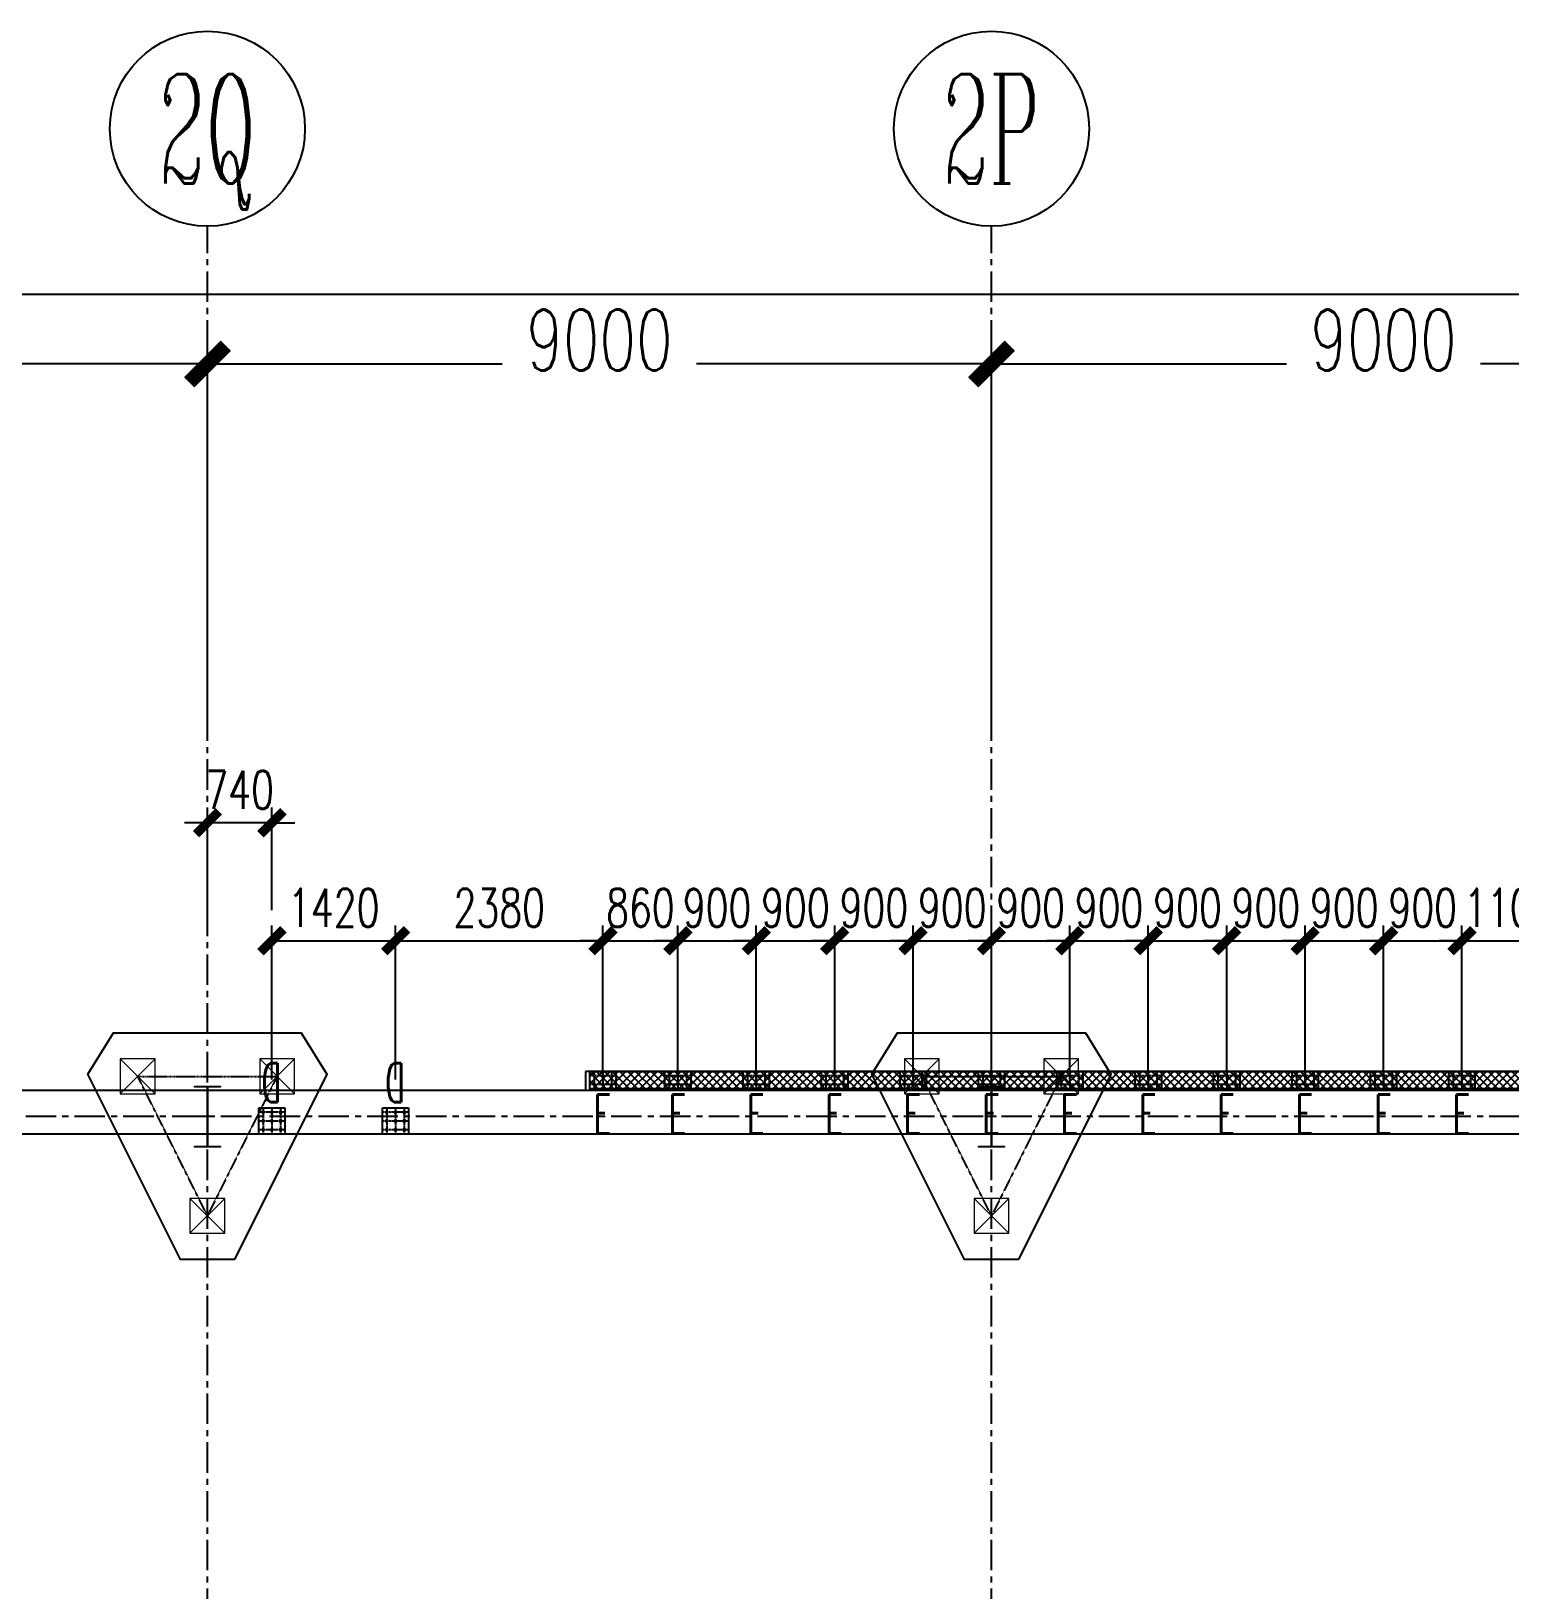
# Model space of a CAD drawing. Extents: x 782294 to 1727252, y -631030 to 17645.
# Drawn here: x 1046532 to 1063505, y -320817 to -302926 of the extents above; entities that cross this region are included whole.
import ezdxf
from ezdxf.enums import TextEntityAlignment as Align

# ---------------------------------------------------------------- set-up
doc = ezdxf.new("R2010")
doc.units = 0
doc.linetypes.add('CENTER', pattern=[2, 1.25, -0.25, 0.25, -0.25])
doc.layers.get('Defpoints').update_dxf_attribs({"color": 210})
for name, color, linetype in [('!ZN1-标注-173', 173, 'Continuous'), ('!ZN3-铝板幕墙-3', 3, 'Continuous'), ('2钢材断面', 2, 'Continuous'), ('30预埋件', 30, 'Continuous'), ('3符号', 3, 'Continuous'), ('40钢材投影', 40, 'Continuous'), ('ALT_CEN-0-30', 1, 'CENTER'), ('DIM', 173, 'Continuous'), ('DOTE', 1, 'CENTER'), ('S-BKL', 4, 'Continuous'), ('S-DOTE1', 140, 'CENTER'), ('S-HATCH1-W', 252, 'Continuous'), ('结构轮廓线', 1, 'Continuous')]:
    doc.layers.add(name, color=color, linetype=linetype)
doc.layers.add('S-col', color=2, linetype='Continuous', lineweight=0)
doc.layers.add('S-zhuang', color=1, linetype='Continuous', lineweight=0)
doc.styles.add('_TCH_AXIS', font='COMPLEX', dxfattribs={"bigfont": 'GBCBIG'})
doc.styles.add('DHTEXT-1', font='romans.shx', dxfattribs={"width": 0.7, "bigfont": 'chinese.shx'})
doc.dimstyles.new('ZN175', dxfattribs={"dimscale": 175, "dimtxt": 2.5, "dimasz": 1.5, "dimexe": 1, "dimexo": 2, "dimgap": 0.9, "dimtad": 1, "dimdec": 0, "dimdsep": 46, "dimtxsty": 'DHTEXT-1', "dimblk": 'ARCHTICK', "dimcen": 2.5, "dimclrd": 173, "dimclre": 173, "dimclrt": 7, "dimazin": 2, "dimtfac": 1, "dimtdec": 0, "dimtix": 1, "dimtmove": 2, "dimatfit": 3, "dimfxl": 0, "dimtolj": 1, "dimtzin": 0, "dimarcsym": 0})
doc.dimstyles.new('ZN280', dxfattribs={"dimscale": 280, "dimtxt": 2.5, "dimasz": 1.5, "dimexe": 1, "dimexo": 2, "dimgap": 0.9, "dimtad": 1, "dimdec": 0, "dimdsep": 46, "dimtxsty": 'DHTEXT-1', "dimblk": 'ARCHTICK', "dimcen": 2.5, "dimclrd": 173, "dimclre": 173, "dimclrt": 7, "dimazin": 2, "dimtfac": 1, "dimtdec": 0, "dimtix": 1, "dimtmove": 2, "dimatfit": 3, "dimfxl": 0, "dimarcsym": 0})

# ---------------------------------------------------------------- blocks, each defined once
blk = doc.blocks.new('_ArchTick')
at = {"color": 0, "linetype": 'ByBlock', "const_width": 0.4}
blk.add_lwpolyline([(-0.5, -0.5), (0.5, 0.5)], dxfattribs=at)
blk = doc.blocks.new('*D1455')
at = {"layer": 'Defpoints', "color": 0, "ltscale": 2800, "transparency": 16777216}
for p in [(30300, 91140), (21300, 86360), (30300, 86360)]:
    blk.add_point(p, dxfattribs=at)
at = {"layer": 'DIM', "color": 173, "linetype": 'ByBlock', "lineweight": -2, "ltscale": 2800, "transparency": 16777216}
for p, q in [((21300, 86920), (21300, 91420)), ((30300, 86920), (30300, 91420)), ((21300, 91140), (24685, 91140)), ((30300, 91140), (26915, 91140))]:
    blk.add_line(p, q, dxfattribs=at)
at = {"layer": 'DIM', "color": 173, "lineweight": -2, "ltscale": 2800, "transparency": 16777216, "xscale": 420, "yscale": 420, "zscale": 420, "rotation": 180}
blk.add_blockref('_ArchTick', (21300, 91140), dxfattribs=at)
at = {"layer": 'DIM', "color": 173, "lineweight": -2, "ltscale": 2800, "transparency": 16777216, "xscale": 420, "yscale": 420, "zscale": 420}
blk.add_blockref('_ArchTick', (30300, 91140), dxfattribs=at)
at = {"layer": 'DIM', "color": 7, "ltscale": 2800, "transparency": 16777216, "insert": (25800, 91415), "char_height": 700, "attachment_point": 5, "style": 'DHTEXT-1'}
blk.add_mtext('9000', dxfattribs=at)
blk = doc.blocks.new('*D1456')
at = {"layer": 'Defpoints', "color": 0, "ltscale": 2800, "transparency": 16777216}
for p in [(39300, 91140), (30300, 86360), (39300, 86360)]:
    blk.add_point(p, dxfattribs=at)
at = {"layer": 'DIM', "color": 173, "linetype": 'ByBlock', "lineweight": -2, "ltscale": 2800, "transparency": 16777216}
for p, q in [((30300, 86920), (30300, 91420)), ((39300, 86920), (39300, 91420)), ((30300, 91140), (33685, 91140)), ((39300, 91140), (35915, 91140))]:
    blk.add_line(p, q, dxfattribs=at)
at = {"layer": 'DIM', "color": 173, "lineweight": -2, "ltscale": 2800, "transparency": 16777216, "xscale": 420, "yscale": 420, "zscale": 420, "rotation": 180}
blk.add_blockref('_ArchTick', (30300, 91140), dxfattribs=at)
at = {"layer": 'DIM', "color": 173, "lineweight": -2, "ltscale": 2800, "transparency": 16777216, "xscale": 420, "yscale": 420, "zscale": 420}
blk.add_blockref('_ArchTick', (39300, 91140), dxfattribs=at)
at = {"layer": 'DIM', "color": 7, "ltscale": 2800, "transparency": 16777216, "insert": (34800, 91415), "char_height": 700, "attachment_point": 5, "style": 'DHTEXT-1'}
blk.add_mtext('9000', dxfattribs=at)
blk = doc.blocks.new('*D1457')
at = {"layer": 'Defpoints', "color": 0, "ltscale": 2800, "transparency": 16777216}
for p in [(48300, 91140), (39300, 86360), (48300, 86360)]:
    blk.add_point(p, dxfattribs=at)
at = {"layer": 'DIM', "color": 173, "linetype": 'ByBlock', "lineweight": -2, "ltscale": 2800, "transparency": 16777216}
for p, q in [((39300, 86920), (39300, 91420)), ((48300, 86920), (48300, 91420)), ((39300, 91140), (42685, 91140)), ((48300, 91140), (44915, 91140))]:
    blk.add_line(p, q, dxfattribs=at)
at = {"layer": 'DIM', "color": 173, "lineweight": -2, "ltscale": 2800, "transparency": 16777216, "xscale": 420, "yscale": 420, "zscale": 420, "rotation": 180}
blk.add_blockref('_ArchTick', (39300, 91140), dxfattribs=at)
at = {"layer": 'DIM', "color": 173, "lineweight": -2, "ltscale": 2800, "transparency": 16777216, "xscale": 420, "yscale": 420, "zscale": 420}
blk.add_blockref('_ArchTick', (48300, 91140), dxfattribs=at)
at = {"layer": 'DIM', "color": 7, "ltscale": 2800, "transparency": 16777216, "insert": (43800, 91415), "char_height": 700, "attachment_point": 5, "style": 'DHTEXT-1'}
blk.add_mtext('9000', dxfattribs=at)
blk = doc.blocks.new('*D1470')
at = {"layer": 'Defpoints', "color": 0, "ltscale": 2800, "transparency": 16777216}
for p in [(156300, 91940), (0, 86460), (156300, 86460)]:
    blk.add_point(p, dxfattribs=at)
at = {"layer": 'DIM', "color": 173, "linetype": 'ByBlock', "lineweight": -2, "ltscale": 2800, "transparency": 16777216}
for p, q in [((0, 87020), (0, 92220)), ((156300, 87020), (156300, 92220)), ((0, 91940), (76553, 91940)), ((156300, 91940), (79647, 91940))]:
    blk.add_line(p, q, dxfattribs=at)
at = {"layer": 'DIM', "color": 173, "lineweight": -2, "ltscale": 2800, "transparency": 16777216, "xscale": 420, "yscale": 420, "zscale": 420, "rotation": 180}
blk.add_blockref('_ArchTick', (0, 91940), dxfattribs=at)
at = {"layer": 'DIM', "color": 173, "lineweight": -2, "ltscale": 2800, "transparency": 16777216, "xscale": 420, "yscale": 420, "zscale": 420}
blk.add_blockref('_ArchTick', (156300, 91940), dxfattribs=at)
at = {"layer": 'DIM', "color": 7, "ltscale": 2800, "transparency": 16777216, "insert": (78100, 92215), "char_height": 700, "attachment_point": 5, "style": 'DHTEXT-1'}
blk.add_mtext('156300', dxfattribs=at)
blk = doc.blocks.new('卓越-轴号')
blk.add_circle((0, 0), 4)
at = {"color": 0, "style": '_TCH_AXIS', "width": 1.041667, "flags": 8}
blk.add_attdef('A', text='', height=4.48, dxfattribs=at).set_placement((-2, -2.24), (2, -2.24), align=Align.FIT)
blk = doc.blocks.new('20250913105916')
at = {"layer": '结构轮廓线', "color": 1, "ltscale": 500}
for p, q in [((55860, 83020), (34640, 83020)), ((34640, 83020), (34640, 82800)), ((34845, 83020), (55654, 83020))]:
    blk.add_line(p, q, dxfattribs=at)
blk = doc.blocks.new('20250903183753')
at = {"layer": '2钢材断面'}
for p, q in [((150, 0), (-150, 0)), ((-150, 0), (-150, -300)), ((150, -300), (150, 0)), ((-150, -300), (150, -300))]:
    blk.add_line(p, q, dxfattribs=at)
at = {"layer": '40钢材投影'}
for centre, radius in [((-100, -50), 12), ((-100, -150), 12), ((-100, -50), 6), ((-100, -150), 6), ((0, -50), 12), ((0, -150), 12), ((0, -50), 6), ((0, -150), 6), ((100, -50), 12), ((100, -150), 12), ((100, -50), 6), ((100, -150), 6), ((-100, -250), 12), ((-100, -250), 6), ((0, -250), 12), ((0, -250), 6), ((100, -251), 12), ((100, -251), 6)]:
    blk.add_circle(centre, radius, dxfattribs=at)
at = {"layer": 'ALT_CEN-0-30', "ltscale": 20}
for p, q in [((-100, 0), (-100, -300)), ((0, 0), (0, -300)), ((100, 0), (100, -300)), ((-150, -50), (150, -50)), ((-150, -150), (150, -150)), ((-150, -250), (150, -250))]:
    blk.add_line(p, q, dxfattribs=at)
blk = doc.blocks.new('20250903183821')
at = {"ltscale": 50}
blk.add_blockref('20250903183753', (0, 0), dxfattribs=at)
at = {"layer": '30预埋件', "style": 'DHTEXT-1', "text_generation_flag": 6, "width": 0.55}
blk.add_attdef('B', (-105, 65), '', height=450, rotation=180, dxfattribs=at)
blk = doc.blocks.new('20250902145151')
at = {"layer": '2钢材断面'}
for p, q in [((150, 100), (-150, 100)), ((-150, 100), (-150, -100)), ((150, -100), (150, 100)), ((-150, -100), (150, -100))]:
    blk.add_line(p, q, dxfattribs=at)
at = {"layer": '40钢材投影'}
for centre, radius in [((-100, 50), 10), ((-100, 50), 5), ((0, 50), 10), ((0, 50), 5), ((100, 50), 10), ((100, 50), 5), ((-100, -50), 10), ((-100, -50), 5), ((0, -50), 10), ((0, -50), 5), ((100, -50), 10), ((100, -50), 5)]:
    blk.add_circle(centre, radius, dxfattribs=at)
at = {"layer": 'ALT_CEN-0-30', "ltscale": 20}
for p, q in [((-150, 50), (150, 50)), ((-100, 100), (-100, -100)), ((0, 100), (0, -100)), ((100, 100), (100, -100)), ((-150, -50), (150, -50))]:
    blk.add_line(p, q, dxfattribs=at)
blk = doc.blocks.new('20250912153858')
at = {"ltscale": 50}
blk.add_blockref('20250902145151', (0, 100), dxfattribs=at)
at = {"layer": '30预埋件', "style": 'DHTEXT-1', "text_generation_flag": 6, "width": 0.55}
blk.add_attdef('B', (105, -65), '', height=450, dxfattribs=at)
blk = doc.blocks.new('20250913102643')
at = {"ltscale": 500}
ref = blk.add_blockref('20250903183821', (31040, 82600), dxfattribs=dict(at, xscale=-1))
ref.add_attrib('B', 'D', (31145, 83115), dxfattribs={"layer": '30预埋件', "height": 450, "style": 'DHTEXT-1', "text_generation_flag": 6, "width": 0.55})
ref = blk.add_blockref('20250903183821', (32460, 82600), dxfattribs=dict(at, xscale=-1))
ref.add_attrib('B', 'D', (32565, 83115), dxfattribs={"layer": '30预埋件', "height": 450, "style": 'DHTEXT-1', "text_generation_flag": 6, "width": 0.55})
at = {"layer": '结构轮廓线', "ltscale": 500}
ref = blk.add_blockref('20250912153858', (34840, 82820), dxfattribs=dict(at, xscale=-1))
ref.add_attrib('B', 'E', (34735, 82305), dxfattribs={"layer": '30预埋件', "height": 450, "rotation": 180, "style": 'DHTEXT-1', "text_generation_flag": 6, "width": 0.55})
ref = blk.add_blockref('20250912153858', (35700, 82820), dxfattribs=dict(at, xscale=-1))
ref.add_attrib('B', 'E', (35595, 82305), dxfattribs={"layer": '30预埋件', "height": 450, "rotation": 180, "style": 'DHTEXT-1', "text_generation_flag": 6, "width": 0.55})
ref = blk.add_blockref('20250912153858', (36600, 82820), dxfattribs=dict(at, xscale=-1))
ref.add_attrib('B', 'E', (36495, 82305), dxfattribs={"layer": '30预埋件', "height": 450, "rotation": 180, "style": 'DHTEXT-1', "text_generation_flag": 6, "width": 0.55})
ref = blk.add_blockref('20250912153858', (37500, 82820), dxfattribs=dict(at, xscale=-1))
ref.add_attrib('B', 'E', (37395, 82305), dxfattribs={"layer": '30预埋件', "height": 450, "rotation": 180, "style": 'DHTEXT-1', "text_generation_flag": 6, "width": 0.55})
ref = blk.add_blockref('20250912153858', (38400, 82820), dxfattribs=dict(at, xscale=-1))
ref.add_attrib('B', 'E', (38295, 82305), dxfattribs={"layer": '30预埋件', "height": 450, "rotation": 180, "style": 'DHTEXT-1', "text_generation_flag": 6, "width": 0.55})
ref = blk.add_blockref('20250912153858', (39300, 82820), dxfattribs=dict(at, xscale=-1))
ref.add_attrib('B', 'E', (39195, 82305), dxfattribs={"layer": '30预埋件', "height": 450, "rotation": 180, "style": 'DHTEXT-1', "text_generation_flag": 6, "width": 0.55})
ref = blk.add_blockref('20250912153858', (40200, 82820), dxfattribs=dict(at, xscale=-1))
ref.add_attrib('B', 'E', (40095, 82305), dxfattribs={"layer": '30预埋件', "height": 450, "rotation": 180, "style": 'DHTEXT-1', "text_generation_flag": 6, "width": 0.55})
ref = blk.add_blockref('20250912153858', (41100, 82820), dxfattribs=dict(at, xscale=-1))
ref.add_attrib('B', 'E', (40995, 82305), dxfattribs={"layer": '30预埋件', "height": 450, "rotation": 180, "style": 'DHTEXT-1', "text_generation_flag": 6, "width": 0.55})
ref = blk.add_blockref('20250912153858', (42000, 82820), dxfattribs=dict(at, xscale=-1))
ref.add_attrib('B', 'E', (41895, 82305), dxfattribs={"layer": '30预埋件', "height": 450, "rotation": 180, "style": 'DHTEXT-1', "text_generation_flag": 6, "width": 0.55})
ref = blk.add_blockref('20250912153858', (42900, 82820), dxfattribs=dict(at, xscale=-1))
ref.add_attrib('B', 'E', (42795, 82305), dxfattribs={"layer": '30预埋件', "height": 450, "rotation": 180, "style": 'DHTEXT-1', "text_generation_flag": 6, "width": 0.55})
ref = blk.add_blockref('20250912153858', (43800, 82820), dxfattribs=dict(at, xscale=-1))
ref.add_attrib('B', 'E', (43695, 82305), dxfattribs={"layer": '30预埋件', "height": 450, "rotation": 180, "style": 'DHTEXT-1', "text_generation_flag": 6, "width": 0.55})
ref = blk.add_blockref('20250912153858', (44700, 82820), dxfattribs=dict(at, xscale=-1))
ref.add_attrib('B', 'E', (44595, 82305), dxfattribs={"layer": '30预埋件', "height": 450, "rotation": 180, "style": 'DHTEXT-1', "text_generation_flag": 6, "width": 0.55})
blk = doc.blocks.new('*D953')
at = {"layer": 'Defpoints', "color": 0, "ltscale": 1750, "transparency": 16777216}
for p in [(1064055, -313366), (1062955, -315310), (1064055, -315310)]:
    blk.add_point(p, dxfattribs=at)
at = {"layer": 'DIM', "color": 173, "linetype": 'ByBlock', "lineweight": -2, "ltscale": 1750, "transparency": 16777216}
for p, q in [((1062955, -314960), (1062955, -313191)), ((1064055, -314960), (1064055, -313191)), ((1062955, -313366), (1062692, -313366)), ((1062955, -313366), (1064055, -313366)), ((1064055, -313366), (1064317, -313366))]:
    blk.add_line(p, q, dxfattribs=at)
at = {"layer": 'DIM', "color": 173, "lineweight": -2, "ltscale": 1750, "transparency": 16777216, "xscale": 262.5, "yscale": 262.5, "zscale": 262.5}
blk.add_blockref('_ArchTick', (1062955, -313366), dxfattribs=at)
at = {"layer": 'DIM', "color": 173, "lineweight": -2, "ltscale": 1750, "transparency": 16777216, "xscale": 262.5, "yscale": 262.5, "zscale": 262.5, "rotation": 180}
blk.add_blockref('_ArchTick', (1064055, -313366), dxfattribs=at)
at = {"layer": 'DIM', "color": 7, "ltscale": 1750, "transparency": 16777216, "insert": (1063505, -312989), "char_height": 437.5, "attachment_point": 5, "style": 'DHTEXT-1'}
blk.add_mtext('\\A1;1100', dxfattribs=at)
blk = doc.blocks.new('*D954')
at = {"layer": 'Defpoints', "color": 0, "ltscale": 1750, "transparency": 16777216}
for p in [(1062955, -313366), (1062055, -315310), (1062955, -315310)]:
    blk.add_point(p, dxfattribs=at)
at = {"layer": 'DIM', "color": 173, "linetype": 'ByBlock', "lineweight": -2, "ltscale": 1750, "transparency": 16777216}
for p, q in [((1062055, -314960), (1062055, -313191)), ((1062955, -314960), (1062955, -313191)), ((1062055, -313366), (1061792, -313366)), ((1062055, -313366), (1062955, -313366)), ((1062955, -313366), (1063217, -313366))]:
    blk.add_line(p, q, dxfattribs=at)
at = {"layer": 'DIM', "color": 173, "lineweight": -2, "ltscale": 1750, "transparency": 16777216, "xscale": 262.5, "yscale": 262.5, "zscale": 262.5}
blk.add_blockref('_ArchTick', (1062055, -313366), dxfattribs=at)
at = {"layer": 'DIM', "color": 173, "lineweight": -2, "ltscale": 1750, "transparency": 16777216, "xscale": 262.5, "yscale": 262.5, "zscale": 262.5, "rotation": 180}
blk.add_blockref('_ArchTick', (1062955, -313366), dxfattribs=at)
at = {"layer": 'DIM', "color": 7, "ltscale": 1750, "transparency": 16777216, "insert": (1062505, -312989), "char_height": 437.5, "attachment_point": 5, "style": 'DHTEXT-1'}
blk.add_mtext('\\A1;900', dxfattribs=at)
blk = doc.blocks.new('*D955')
at = {"layer": 'Defpoints', "color": 0, "ltscale": 1750, "transparency": 16777216}
for p in [(1062055, -313366), (1061155, -315310), (1062055, -315310)]:
    blk.add_point(p, dxfattribs=at)
at = {"layer": 'DIM', "color": 173, "linetype": 'ByBlock', "lineweight": -2, "ltscale": 1750, "transparency": 16777216}
for p, q in [((1061155, -314960), (1061155, -313191)), ((1062055, -314960), (1062055, -313191)), ((1061155, -313366), (1060892, -313366)), ((1061155, -313366), (1062055, -313366)), ((1062055, -313366), (1062317, -313366))]:
    blk.add_line(p, q, dxfattribs=at)
at = {"layer": 'DIM', "color": 173, "lineweight": -2, "ltscale": 1750, "transparency": 16777216, "xscale": 262.5, "yscale": 262.5, "zscale": 262.5}
blk.add_blockref('_ArchTick', (1061155, -313366), dxfattribs=at)
at = {"layer": 'DIM', "color": 173, "lineweight": -2, "ltscale": 1750, "transparency": 16777216, "xscale": 262.5, "yscale": 262.5, "zscale": 262.5, "rotation": 180}
blk.add_blockref('_ArchTick', (1062055, -313366), dxfattribs=at)
at = {"layer": 'DIM', "color": 7, "ltscale": 1750, "transparency": 16777216, "insert": (1061605, -312989), "char_height": 437.5, "attachment_point": 5, "style": 'DHTEXT-1'}
blk.add_mtext('\\A1;900', dxfattribs=at)
blk = doc.blocks.new('*D956')
at = {"layer": 'Defpoints', "color": 0, "ltscale": 1750, "transparency": 16777216}
for p in [(1061155, -313366), (1060255, -315310), (1061155, -315310)]:
    blk.add_point(p, dxfattribs=at)
at = {"layer": 'DIM', "color": 173, "linetype": 'ByBlock', "lineweight": -2, "ltscale": 1750, "transparency": 16777216}
for p, q in [((1060255, -314960), (1060255, -313191)), ((1061155, -314960), (1061155, -313191)), ((1060255, -313366), (1059992, -313366)), ((1060255, -313366), (1061155, -313366)), ((1061155, -313366), (1061417, -313366))]:
    blk.add_line(p, q, dxfattribs=at)
at = {"layer": 'DIM', "color": 173, "lineweight": -2, "ltscale": 1750, "transparency": 16777216, "xscale": 262.5, "yscale": 262.5, "zscale": 262.5}
blk.add_blockref('_ArchTick', (1060255, -313366), dxfattribs=at)
at = {"layer": 'DIM', "color": 173, "lineweight": -2, "ltscale": 1750, "transparency": 16777216, "xscale": 262.5, "yscale": 262.5, "zscale": 262.5, "rotation": 180}
blk.add_blockref('_ArchTick', (1061155, -313366), dxfattribs=at)
at = {"layer": 'DIM', "color": 7, "ltscale": 1750, "transparency": 16777216, "insert": (1060705, -312989), "char_height": 437.5, "attachment_point": 5, "style": 'DHTEXT-1'}
blk.add_mtext('\\A1;900', dxfattribs=at)
blk = doc.blocks.new('*D957')
at = {"layer": 'Defpoints', "color": 0, "ltscale": 1750, "transparency": 16777216}
for p in [(1060255, -313366), (1059355, -315310), (1060255, -315310)]:
    blk.add_point(p, dxfattribs=at)
at = {"layer": 'DIM', "color": 173, "linetype": 'ByBlock', "lineweight": -2, "ltscale": 1750, "transparency": 16777216}
for p, q in [((1059355, -314960), (1059355, -313191)), ((1060255, -314960), (1060255, -313191)), ((1059355, -313366), (1059092, -313366)), ((1059355, -313366), (1060255, -313366)), ((1060255, -313366), (1060517, -313366))]:
    blk.add_line(p, q, dxfattribs=at)
at = {"layer": 'DIM', "color": 173, "lineweight": -2, "ltscale": 1750, "transparency": 16777216, "xscale": 262.5, "yscale": 262.5, "zscale": 262.5}
blk.add_blockref('_ArchTick', (1059355, -313366), dxfattribs=at)
at = {"layer": 'DIM', "color": 173, "lineweight": -2, "ltscale": 1750, "transparency": 16777216, "xscale": 262.5, "yscale": 262.5, "zscale": 262.5, "rotation": 180}
blk.add_blockref('_ArchTick', (1060255, -313366), dxfattribs=at)
at = {"layer": 'DIM', "color": 7, "ltscale": 1750, "transparency": 16777216, "insert": (1059805, -312989), "char_height": 437.5, "attachment_point": 5, "style": 'DHTEXT-1'}
blk.add_mtext('\\A1;900', dxfattribs=at)
blk = doc.blocks.new('*D958')
at = {"layer": 'Defpoints', "color": 0, "ltscale": 1750, "transparency": 16777216}
for p in [(1059355, -313366), (1058455, -315310), (1059355, -315310)]:
    blk.add_point(p, dxfattribs=at)
at = {"layer": 'DIM', "color": 173, "linetype": 'ByBlock', "lineweight": -2, "ltscale": 1750, "transparency": 16777216}
for p, q in [((1058455, -314960), (1058455, -313191)), ((1059355, -314960), (1059355, -313191)), ((1058455, -313366), (1058192, -313366)), ((1058455, -313366), (1059355, -313366)), ((1059355, -313366), (1059617, -313366))]:
    blk.add_line(p, q, dxfattribs=at)
at = {"layer": 'DIM', "color": 173, "lineweight": -2, "ltscale": 1750, "transparency": 16777216, "xscale": 262.5, "yscale": 262.5, "zscale": 262.5}
blk.add_blockref('_ArchTick', (1058455, -313366), dxfattribs=at)
at = {"layer": 'DIM', "color": 173, "lineweight": -2, "ltscale": 1750, "transparency": 16777216, "xscale": 262.5, "yscale": 262.5, "zscale": 262.5, "rotation": 180}
blk.add_blockref('_ArchTick', (1059355, -313366), dxfattribs=at)
at = {"layer": 'DIM', "color": 7, "ltscale": 1750, "transparency": 16777216, "insert": (1058905, -312989), "char_height": 437.5, "attachment_point": 5, "style": 'DHTEXT-1'}
blk.add_mtext('\\A1;900', dxfattribs=at)
blk = doc.blocks.new('*D959')
at = {"layer": 'Defpoints', "color": 0, "ltscale": 1750, "transparency": 16777216}
for p in [(1058455, -313366), (1057555, -315310), (1058455, -315310)]:
    blk.add_point(p, dxfattribs=at)
at = {"layer": 'DIM', "color": 173, "linetype": 'ByBlock', "lineweight": -2, "ltscale": 1750, "transparency": 16777216}
for p, q in [((1057555, -314960), (1057555, -313191)), ((1058455, -314960), (1058455, -313191)), ((1057555, -313366), (1057292, -313366)), ((1057555, -313366), (1058455, -313366)), ((1058455, -313366), (1058717, -313366))]:
    blk.add_line(p, q, dxfattribs=at)
at = {"layer": 'DIM', "color": 173, "lineweight": -2, "ltscale": 1750, "transparency": 16777216, "xscale": 262.5, "yscale": 262.5, "zscale": 262.5}
blk.add_blockref('_ArchTick', (1057555, -313366), dxfattribs=at)
at = {"layer": 'DIM', "color": 173, "lineweight": -2, "ltscale": 1750, "transparency": 16777216, "xscale": 262.5, "yscale": 262.5, "zscale": 262.5, "rotation": 180}
blk.add_blockref('_ArchTick', (1058455, -313366), dxfattribs=at)
at = {"layer": 'DIM', "color": 7, "ltscale": 1750, "transparency": 16777216, "insert": (1058005, -312989), "char_height": 437.5, "attachment_point": 5, "style": 'DHTEXT-1'}
blk.add_mtext('\\A1;900', dxfattribs=at)
blk = doc.blocks.new('*D960')
at = {"layer": 'Defpoints', "color": 0, "ltscale": 1750, "transparency": 16777216}
for p in [(1057555, -313366), (1056655, -315310), (1057555, -315310)]:
    blk.add_point(p, dxfattribs=at)
at = {"layer": 'DIM', "color": 173, "linetype": 'ByBlock', "lineweight": -2, "ltscale": 1750, "transparency": 16777216}
for p, q in [((1056655, -314960), (1056655, -313191)), ((1057555, -314960), (1057555, -313191)), ((1056655, -313366), (1056392, -313366)), ((1056655, -313366), (1057555, -313366)), ((1057555, -313366), (1057817, -313366))]:
    blk.add_line(p, q, dxfattribs=at)
at = {"layer": 'DIM', "color": 173, "lineweight": -2, "ltscale": 1750, "transparency": 16777216, "xscale": 262.5, "yscale": 262.5, "zscale": 262.5}
blk.add_blockref('_ArchTick', (1056655, -313366), dxfattribs=at)
at = {"layer": 'DIM', "color": 173, "lineweight": -2, "ltscale": 1750, "transparency": 16777216, "xscale": 262.5, "yscale": 262.5, "zscale": 262.5, "rotation": 180}
blk.add_blockref('_ArchTick', (1057555, -313366), dxfattribs=at)
at = {"layer": 'DIM', "color": 7, "ltscale": 1750, "transparency": 16777216, "insert": (1057105, -312989), "char_height": 437.5, "attachment_point": 5, "style": 'DHTEXT-1'}
blk.add_mtext('\\A1;900', dxfattribs=at)
blk = doc.blocks.new('*D961')
at = {"layer": 'Defpoints', "color": 0, "ltscale": 1750, "transparency": 16777216}
for p in [(1056655, -313366), (1055755, -315310), (1056655, -315310)]:
    blk.add_point(p, dxfattribs=at)
at = {"layer": 'DIM', "color": 173, "linetype": 'ByBlock', "lineweight": -2, "ltscale": 1750, "transparency": 16777216}
for p, q in [((1055755, -314960), (1055755, -313191)), ((1056655, -314960), (1056655, -313191)), ((1055755, -313366), (1055492, -313366)), ((1055755, -313366), (1056655, -313366)), ((1056655, -313366), (1056917, -313366))]:
    blk.add_line(p, q, dxfattribs=at)
at = {"layer": 'DIM', "color": 173, "lineweight": -2, "ltscale": 1750, "transparency": 16777216, "xscale": 262.5, "yscale": 262.5, "zscale": 262.5}
blk.add_blockref('_ArchTick', (1055755, -313366), dxfattribs=at)
at = {"layer": 'DIM', "color": 173, "lineweight": -2, "ltscale": 1750, "transparency": 16777216, "xscale": 262.5, "yscale": 262.5, "zscale": 262.5, "rotation": 180}
blk.add_blockref('_ArchTick', (1056655, -313366), dxfattribs=at)
at = {"layer": 'DIM', "color": 7, "ltscale": 1750, "transparency": 16777216, "insert": (1056205, -312989), "char_height": 437.5, "attachment_point": 5, "style": 'DHTEXT-1'}
blk.add_mtext('\\A1;900', dxfattribs=at)
blk = doc.blocks.new('*D962')
at = {"layer": 'Defpoints', "color": 0, "ltscale": 1750, "transparency": 16777216}
for p in [(1055755, -313366), (1054855, -315310), (1055755, -315310)]:
    blk.add_point(p, dxfattribs=at)
at = {"layer": 'DIM', "color": 173, "linetype": 'ByBlock', "lineweight": -2, "ltscale": 1750, "transparency": 16777216}
for p, q in [((1054855, -314960), (1054855, -313191)), ((1055755, -314960), (1055755, -313191)), ((1054855, -313366), (1054592, -313366)), ((1054855, -313366), (1055755, -313366)), ((1055755, -313366), (1056017, -313366))]:
    blk.add_line(p, q, dxfattribs=at)
at = {"layer": 'DIM', "color": 173, "lineweight": -2, "ltscale": 1750, "transparency": 16777216, "xscale": 262.5, "yscale": 262.5, "zscale": 262.5}
blk.add_blockref('_ArchTick', (1054855, -313366), dxfattribs=at)
at = {"layer": 'DIM', "color": 173, "lineweight": -2, "ltscale": 1750, "transparency": 16777216, "xscale": 262.5, "yscale": 262.5, "zscale": 262.5, "rotation": 180}
blk.add_blockref('_ArchTick', (1055755, -313366), dxfattribs=at)
at = {"layer": 'DIM', "color": 7, "ltscale": 1750, "transparency": 16777216, "insert": (1055305, -312989), "char_height": 437.5, "attachment_point": 5, "style": 'DHTEXT-1'}
blk.add_mtext('\\A1;900', dxfattribs=at)
blk = doc.blocks.new('*D963')
at = {"layer": 'Defpoints', "color": 0, "ltscale": 1750, "transparency": 16777216}
for p in [(1054855, -313366), (1053955, -315310), (1054855, -315310)]:
    blk.add_point(p, dxfattribs=at)
at = {"layer": 'DIM', "color": 173, "linetype": 'ByBlock', "lineweight": -2, "ltscale": 1750, "transparency": 16777216}
for p, q in [((1053955, -314960), (1053955, -313191)), ((1054855, -314960), (1054855, -313191)), ((1053955, -313366), (1053692, -313366)), ((1053955, -313366), (1054855, -313366)), ((1054855, -313366), (1055117, -313366))]:
    blk.add_line(p, q, dxfattribs=at)
at = {"layer": 'DIM', "color": 173, "lineweight": -2, "ltscale": 1750, "transparency": 16777216, "xscale": 262.5, "yscale": 262.5, "zscale": 262.5}
blk.add_blockref('_ArchTick', (1053955, -313366), dxfattribs=at)
at = {"layer": 'DIM', "color": 173, "lineweight": -2, "ltscale": 1750, "transparency": 16777216, "xscale": 262.5, "yscale": 262.5, "zscale": 262.5, "rotation": 180}
blk.add_blockref('_ArchTick', (1054855, -313366), dxfattribs=at)
at = {"layer": 'DIM', "color": 7, "ltscale": 1750, "transparency": 16777216, "insert": (1054405, -312989), "char_height": 437.5, "attachment_point": 5, "style": 'DHTEXT-1'}
blk.add_mtext('\\A1;900', dxfattribs=at)
blk = doc.blocks.new('*D964')
at = {"layer": 'Defpoints', "color": 0, "ltscale": 1750, "transparency": 16777216}
for p in [(1053955, -313366), (1053095, -315310), (1053955, -315310)]:
    blk.add_point(p, dxfattribs=at)
at = {"layer": 'DIM', "color": 173, "linetype": 'ByBlock', "lineweight": -2, "ltscale": 1750, "transparency": 16777216}
for p, q in [((1053095, -314960), (1053095, -313191)), ((1053955, -314960), (1053955, -313191)), ((1053095, -313366), (1052832, -313366)), ((1053095, -313366), (1053955, -313366)), ((1053955, -313366), (1054217, -313366))]:
    blk.add_line(p, q, dxfattribs=at)
at = {"layer": 'DIM', "color": 173, "lineweight": -2, "ltscale": 1750, "transparency": 16777216, "xscale": 262.5, "yscale": 262.5, "zscale": 262.5}
blk.add_blockref('_ArchTick', (1053095, -313366), dxfattribs=at)
at = {"layer": 'DIM', "color": 173, "lineweight": -2, "ltscale": 1750, "transparency": 16777216, "xscale": 262.5, "yscale": 262.5, "zscale": 262.5, "rotation": 180}
blk.add_blockref('_ArchTick', (1053955, -313366), dxfattribs=at)
at = {"layer": 'DIM', "color": 7, "ltscale": 1750, "transparency": 16777216, "insert": (1053525, -312989), "char_height": 437.5, "attachment_point": 5, "style": 'DHTEXT-1'}
blk.add_mtext('\\A1;860', dxfattribs=at)
blk = doc.blocks.new('*D965')
at = {"layer": 'Defpoints', "color": 0, "ltscale": 1750, "transparency": 16777216}
for p in [(1053095, -313366), (1050715, -315310), (1053095, -315310)]:
    blk.add_point(p, dxfattribs=at)
at = {"layer": 'DIM', "color": 173, "linetype": 'ByBlock', "lineweight": -2, "ltscale": 1750, "transparency": 16777216}
for p, q in [((1050715, -314960), (1050715, -313191)), ((1053095, -314960), (1053095, -313191)), ((1050715, -313366), (1053095, -313366))]:
    blk.add_line(p, q, dxfattribs=at)
at = {"layer": 'DIM', "color": 173, "lineweight": -2, "ltscale": 1750, "transparency": 16777216, "xscale": 262.5, "yscale": 262.5, "zscale": 262.5, "rotation": 180}
blk.add_blockref('_ArchTick', (1050715, -313366), dxfattribs=at)
at = {"layer": 'DIM', "color": 173, "lineweight": -2, "ltscale": 1750, "transparency": 16777216, "xscale": 262.5, "yscale": 262.5, "zscale": 262.5}
blk.add_blockref('_ArchTick', (1053095, -313366), dxfattribs=at)
at = {"layer": 'DIM', "color": 7, "ltscale": 1750, "transparency": 16777216, "insert": (1051905, -312989), "char_height": 437.5, "attachment_point": 5, "style": 'DHTEXT-1'}
blk.add_mtext('\\A1;2380', dxfattribs=at)
blk = doc.blocks.new('*D966')
at = {"layer": 'Defpoints', "color": 0, "ltscale": 1750, "transparency": 16777216}
for p in [(1050715, -313366), (1049295, -315310), (1050715, -315310)]:
    blk.add_point(p, dxfattribs=at)
at = {"layer": 'DIM', "color": 173, "linetype": 'ByBlock', "lineweight": -2, "ltscale": 1750, "transparency": 16777216}
for p, q in [((1049295, -314960), (1049295, -313191)), ((1050715, -314960), (1050715, -313191)), ((1049295, -313366), (1050715, -313366))]:
    blk.add_line(p, q, dxfattribs=at)
at = {"layer": 'DIM', "color": 173, "lineweight": -2, "ltscale": 1750, "transparency": 16777216, "xscale": 262.5, "yscale": 262.5, "zscale": 262.5, "rotation": 180}
blk.add_blockref('_ArchTick', (1049295, -313366), dxfattribs=at)
at = {"layer": 'DIM', "color": 173, "lineweight": -2, "ltscale": 1750, "transparency": 16777216, "xscale": 262.5, "yscale": 262.5, "zscale": 262.5}
blk.add_blockref('_ArchTick', (1050715, -313366), dxfattribs=at)
at = {"layer": 'DIM', "color": 7, "ltscale": 1750, "transparency": 16777216, "insert": (1050005, -312989), "char_height": 437.5, "attachment_point": 5, "style": 'DHTEXT-1'}
blk.add_mtext('\\A1;1420', dxfattribs=at)
blk = doc.blocks.new('*D1485')
at = {"layer": '!ZN1-标注-173', "color": 173, "linetype": 'ByBlock', "lineweight": -2, "ltscale": 1750, "transparency": 16777216}
for p, q in [((1048555, -313016), (1048555, -311837)), ((1049295, -313016), (1049295, -311837)), ((1048555, -312012), (1048292, -312012)), ((1049295, -312012), (1048555, -312012)), ((1049295, -312012), (1049557, -312012))]:
    blk.add_line(p, q, dxfattribs=at)
at = {"layer": 'Defpoints', "color": 0, "ltscale": 1750, "transparency": 16777216}
for p in [(1048555, -312012), (1048555, -313366), (1049295, -313366)]:
    blk.add_point(p, dxfattribs=at)
at = {"layer": '!ZN1-标注-173', "color": 173, "lineweight": -2, "ltscale": 1750, "transparency": 16777216, "xscale": 262.5, "yscale": 262.5, "zscale": 262.5}
blk.add_blockref('_ArchTick', (1048555, -312012), dxfattribs=at)
at = {"layer": '!ZN1-标注-173', "color": 173, "lineweight": -2, "ltscale": 1750, "transparency": 16777216, "xscale": 262.5, "yscale": 262.5, "zscale": 262.5, "rotation": 180}
blk.add_blockref('_ArchTick', (1049295, -312012), dxfattribs=at)
at = {"layer": '!ZN1-标注-173', "color": 7, "ltscale": 1750, "transparency": 16777216, "insert": (1048925, -311635), "char_height": 437.5, "attachment_point": 5, "style": 'DHTEXT-1'}
blk.add_mtext('\\A1;740', dxfattribs=at)
blk = doc.blocks.new('20250922145540')
at = {"layer": 'S-col'}
blk.add_lwpolyline([(-195790, 766820), (-195490, 766820), (-195490, 766808), (-195636, 766808), (-195636, 766132), (-195490, 766132), (-195490, 766120), (-195790, 766120), (-195790, 766132), (-195644, 766132), (-195644, 766808), (-195790, 766808)], close=True, dxfattribs=at)
blk = doc.blocks.new('S-ZHUANG-400')
at = {"layer": 'S-zhuang'}
for p, q in [((200, -200), (-200, 200)), ((-200, -200), (200, 200))]:
    blk.add_line(p, q, dxfattribs=at)
blk.add_lwpolyline([(-200, 200), (200, 200), (200, -200), (-200, -200)], close=True, dxfattribs=at)
blk = doc.blocks.new('CT3')
at = {"layer": 'S-DOTE1', "ltscale": 0.25}
for p, q in [((-101698, -257554), (-101818, -257554)), ((-101758, -257494), (-101758, -257614))]:
    blk.add_line(p, q, dxfattribs=at)
at = {"layer": 'S-DOTE1', "linetype": 'CENTER', "ltscale": 0.25}
blk.add_lwpolyline([(-100958, -258016), (-101758, -256416), (-102558, -258016)], close=True, dxfattribs=at)
at = {"layer": 'S-HATCH1-W'}
blk.add_lwpolyline([(-101449, -255916), (-102067, -255916), (-103130, -258042), (-102837, -258516), (-100680, -258516), (-100387, -258042)], close=True, dxfattribs=at)
at = {"layer": 'S-zhuang', "rotation": 90}
for p in [(-101758, -256416), (-102558, -258016), (-100958, -258016)]:
    blk.add_blockref('S-ZHUANG-400', p, dxfattribs=at)
blk = doc.blocks.new('A$C8df6222d')
at = {"layer": 'S-HATCH1-W'}
h = blk.add_hatch(dxfattribs=at)
h.set_pattern_fill('ANSI37', color=256, scale=20)
h.set_pattern_definition([(45, (267058.46, 338638.27), (-44.901281, 44.901281), []), (135, (267058.46, 338638.27), (-44.901281, -44.901281), [])])
h.paths.add_polyline_path([(34690, 83020), (55810, 83020), (55810, 82820), (34690, 82820)])
at = {"layer": 'S-BKL'}
for p, q in [((156304, 82800), (20814, 82800)), ((156304, 82300), (21121, 82300))]:
    blk.add_line(p, q, dxfattribs=at)
at = {"layer": 'S-HATCH1-W'}
blk.add_lwpolyline([(34690, 83020), (55810, 83020), (55810, 82820), (34690, 82820)], close=True, dxfattribs=at)
for p in [(225940, -683970), (234940, -683970)]:
    blk.add_blockref('20250922145540', p)
at = {"layer": 'S-zhuang', "xscale": -1, "rotation": 180}
for p in [(132058, -175054), (141058, -175054)]:
    blk.add_blockref('CT3', p, dxfattribs=at)
blk = doc.blocks.new('20250821100646')
at = {"layer": 'DOTE', "ltscale": 280}
for p, q in [((30300, -10067.4), (30300, 92720)), ((39300, -10067.4), (39300, 92720)), ((165204.2, 82500), (-11095.8, 82500))]:
    blk.add_line(p, q, dxfattribs=at)
at = {"layer": '3符号', "color": 7}
ref = blk.add_blockref('卓越-轴号', (30300, 93840), dxfattribs=dict(at, xscale=280, yscale=280, zscale=280))
ref.add_attrib('A', '2Q', dxfattribs={"layer": '0', "color": 0, "height": 1254.4, "style": '_TCH_AXIS', "width": 0.520833}).set_placement((29740, 93212.8), (30860, 93212.8), align=Align.FIT)
ref = blk.add_blockref('卓越-轴号', (39300, 93840), dxfattribs=dict(at, xscale=280, yscale=280, zscale=280))
ref.add_attrib('A', '2P', dxfattribs={"layer": '0', "color": 0, "height": 1254.4, "style": '_TCH_AXIS', "width": 0.506757}).set_placement((38740, 93212.8), (39860, 93212.8), align=Align.FIT)
at = {"layer": 'DIM', "ltscale": 2800}
for base, p1, p2, picture, middle in [((156300, 91940), (0, 86460), (156300, 86460), '*D1470', (78100, 92215)), ((30300, 91140), (21300, 86360), (30300, 86360), '*D1455', (25800, 91415)), ((39300, 91140), (30300, 86360), (39300, 86360), '*D1456', (34800, 91415)), ((48300, 91140), (39300, 86360), (48300, 86360), '*D1457', (43800, 91415))]:
    dim = blk.add_linear_dim(base=base, p1=p1, p2=p2, angle=0, dimstyle='ZN280', dxfattribs=at)
    dim.commit()
    dim.dimension.update_dxf_attribs({"geometry": picture, "text_midpoint": middle, "dimtype": 129})

msp = doc.modelspace()

# ---------------------------------------------------------------- block references
at = {"layer": '!ZN3-铝板幕墙-3', "ltscale": 1750}
msp.add_blockref('A$C8df6222d', (1018254.9, -397885.7), dxfattribs=at)
at = {"layer": 'DIM', "ltscale": 1500}
msp.add_blockref('20250821100646', (1018254.9, -397885.7), dxfattribs=at)
at = {"layer": '结构轮廓线', "ltscale": 500}
for name in ['20250913105916', '20250913102643']:
    msp.add_blockref(name, (1018254.9, -397885.7), dxfattribs=at)

# ---------------------------------------------------------------- dimensions: what is measured, and where the dimension line sits
at = {"layer": '!ZN1-标注-173', "ltscale": 1750}
dim = msp.add_linear_dim(base=(1048554.9, -312011.6), p1=(1049294.9, -313365.7), p2=(1048554.9, -313365.7), dimstyle='ZN175', dxfattribs=at)
dim.commit()
dim.dimension.update_dxf_attribs({"geometry": '*D1485', "text_midpoint": (1048924.9, -311635.3)})
at = {"layer": 'DIM', "ltscale": 1750}
for base, p1, p2, picture, middle in [((1050714.9, -313365.7), (1049294.9, -315309.7), (1050714.9, -315309.7), '*D966', (1050004.9, -312989.5)), ((1053094.9, -313365.7), (1050714.9, -315309.7), (1053094.9, -315309.7), '*D965', (1051904.9, -312989.5)), ((1053955, -313365.7), (1053094.9, -315309.7), (1053955, -315309.7), '*D964', (1053525, -312989.5)), ((1054855, -313365.7), (1053955, -315309.7), (1054855, -315309.7), '*D963', (1054405, -312989.5)), ((1055754.9, -313365.7), (1054855, -315309.7), (1055754.9, -315309.7), '*D962', (1055305, -312989.5)), ((1056655, -313365.7), (1055754.9, -315309.7), (1056655, -315309.7), '*D961', (1056205, -312989.5)), ((1057554.9, -313365.7), (1056655, -315309.7), (1057554.9, -315309.7), '*D960', (1057105, -312989.5)), ((1058454.9, -313365.7), (1057554.9, -315309.7), (1058454.9, -315309.7), '*D959', (1058004.9, -312989.5)), ((1059355, -313365.7), (1058454.9, -315309.7), (1059355, -315309.7), '*D958', (1058905, -312989.5)), ((1060254.9, -313365.7), (1059355, -315309.7), (1060254.9, -315309.7), '*D957', (1059805, -312989.5)), ((1061155, -313365.7), (1060254.9, -315309.7), (1061155, -315309.7), '*D956', (1060705, -312989.5)), ((1062055, -313365.7), (1061155, -315309.7), (1062055, -315309.7), '*D955', (1061605, -312989.5)), ((1062955, -313365.7), (1062055, -315309.7), (1062955, -315309.7), '*D954', (1062505, -312989.5)), ((1064054.9, -313365.7), (1062955, -315309.7), (1064054.9, -315309.7), '*D953', (1063505, -312989.5))]:
    dim = msp.add_linear_dim(base=base, p1=p1, p2=p2, dimstyle='ZN175', dxfattribs=at)
    dim.commit()
    dim.dimension.update_dxf_attribs({"geometry": picture, "text_midpoint": middle})

doc.saveas('drawing.dxf')
